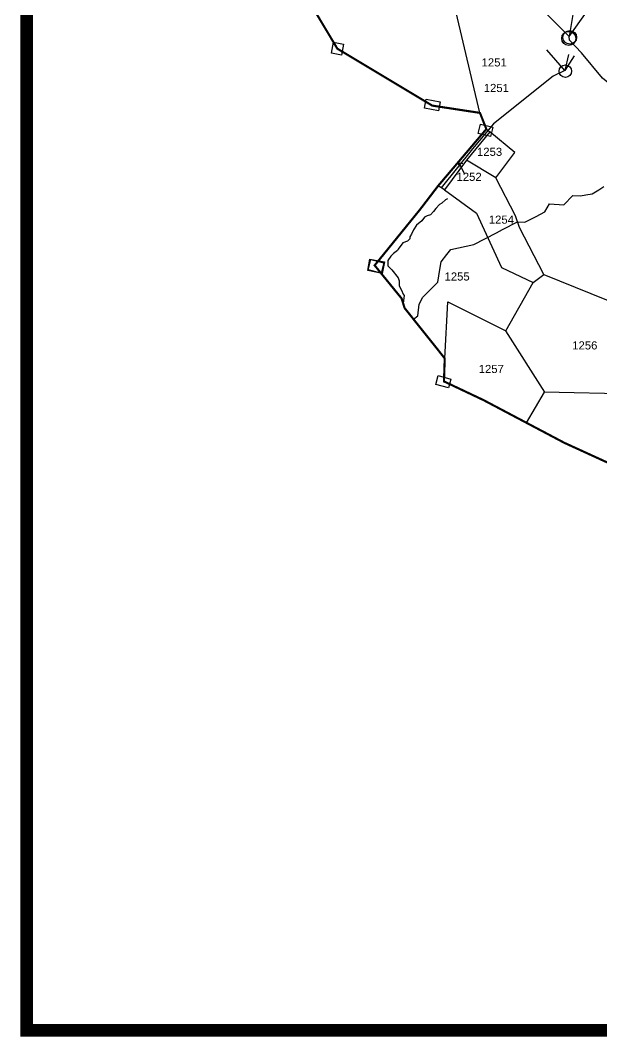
# Model space of a CAD drawing. Header units: inches. Extents: x 194782 to 246112, y 1600383 to 1614216.
# Drawn here: x 194838 to 196201, y 1603393 to 1605778 of the extents above; entities that cross this region are included whole.
import ezdxf

# ---------------------------------------------------------------- set-up
doc = ezdxf.new("R2010")
doc.units = ezdxf.units.IN
doc.header["$LTSCALE"] = 15
doc.header["$MEASUREMENT"] = 0
doc.linetypes.add('ACAD_ISO02W100', pattern=[15, 12, -3])
for name, color, linetype in [('BOUNDRY STONES', 240, 'Continuous'), ('PLOTS', 7, 'Continuous'), ('PLOTS NO', 7, 'Continuous'), ('ROADS', 1, 'Continuous'), ('STREAMS', 4, 'Continuous'), ('text2', 7, 'Continuous'), ('VILLAGE BOUNDAY', 5, 'Continuous')]:
    doc.layers.add(name, color=color, linetype=linetype)
doc.styles.get("Standard").update_dxf_attribs({"font": 'arial.ttf'})

msp = doc.modelspace()

# ---------------------------------------------------------------- linework, layer by layer
at = {"layer": 'BOUNDRY STONES', "color": 1}
for points in [[(195572.5, 1605725.9), (195595.9, 1605721.4), (195591, 1605695.7), (195567.6, 1605700.1)], [(195790, 1605592.7), (195822.7, 1605586.4), (195818.6, 1605564.9), (195785.8, 1605571.1)], [(195917.1, 1605534.2), (195946.2, 1605526.6), (195940.5, 1605504.6), (195911.3, 1605512.3)], [(195657.8, 1605217), (195691.6, 1605210.5), (195686.4, 1605183.7), (195652.7, 1605190.1)], [(195660, 1605216.1), (195690.1, 1605208.2), (195683.8, 1605184.1), (195653.7, 1605192.1)], [(195817.5, 1604943.7), (195847.8, 1604935.7), (195842.4, 1604915.4), (195812.2, 1604923.3)]]:
    msp.add_lwpolyline(points, close=True, dxfattribs=at)
for centre, radius in [((196123.9, 1605735.1), 16.5), ((196126.4, 1605737.6), 16.1), ((196116, 1605658.3), 14.6)]:
    msp.add_circle(centre, radius, dxfattribs=at)
at = {"layer": 'PLOTS'}
for points in [[(196133.7, 1605791.1), (196124.6, 1605739.2), (195988.5, 1605877.2)], [(197570.1, 1604771.5), (197444.6, 1604849.4), (197425.6, 1604811.6), (197351.8, 1604837.6), (197333.6, 1604854.2), (197184.2, 1604956.6), (197062, 1605032.8), (197023.8, 1605142), (196961.3, 1605057.7), (196852.3, 1605151.3), (196771.6, 1605214.5), (196695.9, 1605284.2), (196555.5, 1605352.8), (196435.6, 1605407.7), (196445.2, 1605442.5), (196364.9, 1605509), (196254.8, 1605599.4), (196203.3, 1605641.7), (196154.1, 1605701.3), (196125.7, 1605730.7), (196124.6, 1605739.2), (196165.8, 1605796.4)], [(196123.7, 1605697.3), (196114.5, 1605659.9), (196072.7, 1605708.4)], [(195930.8, 1605522.4), (195938.9, 1605515.5), (195883.9, 1605449.7), (195832.5, 1605380), (195817.9, 1605389.3)], [(195953, 1605407.6), (195997.5, 1605467.1), (195939.1, 1605515.8)], [(195832.5, 1605380), (195907.4, 1605325.2), (195966.6, 1605197.8), (196040.5, 1605162.5), (196065.2, 1605180.9), (196008.4, 1605291.4), (195999.5, 1605318.7), (195953, 1605407.6), (195883.9, 1605449.7)], [(196065.2, 1605180.9), (196359.1, 1605062.4), (196490.6, 1605023.3), (196495.2, 1605034.6), (196581.4, 1605059.2), (196655.4, 1605030.1), (196681.5, 1605188.5), (196694, 1605249.9)], [(195833.2, 1604984.3), (195840.3, 1605116.8), (195976.8, 1605049), (196040.5, 1605162.5)], [(196067.7, 1604905.1), (195976.8, 1605049)], [(196277.9, 1604900), (196066.2, 1604905.2), (196024.4, 1604833.3)]]:
    msp.add_lwpolyline(points, dxfattribs=at)
at = {"layer": 'PLOTS NO'}
for points in [[(195867.4, 1605432.8), (195866.5, 1605443.4), (195875.3, 1605441.6)], [(195866.5, 1605443.4), (195878.6, 1605418.7)]]:
    msp.add_lwpolyline(points, dxfattribs=at)
at = {"layer": 'ROADS'}
for points in [[(195915.8, 1605560.3), (195859.8, 1605795.7), (195832.7, 1605925.8), (195811.8, 1606029.7), (195726.5, 1606134.3), (195713.8, 1606147), (195742.8, 1606232.6), (195815, 1606379.5), (195941.4, 1606463), (196018.1, 1606647.9), (196075.6, 1606787.4), (196126.3, 1606989.3), (196161.5, 1607156)], [(196137, 1605694.4), (196114.5, 1605659.9), (196087.6, 1605646.5), (195947.7, 1605534.4), (195898.1, 1605476.1), (195825.2, 1605384.6)]]:
    msp.add_lwpolyline(points, dxfattribs=at)
at = {"layer": 'STREAMS'}
for points in [[(195760.1, 1605076), (195769.8, 1605083.9), (195773.1, 1605111.7), (195781.9, 1605127.8), (195801.4, 1605147.4), (195817, 1605163), (195822, 1605193), (195824.9, 1605210.9), (195838, 1605227.9), (195847.3, 1605240), (195901.7, 1605251.2), (195954.3, 1605278.7), (195968.9, 1605286.3), (196003.9, 1605305), (196021.4, 1605304.1), (196047.3, 1605317.4), (196067.8, 1605328), (196078.6, 1605346.7), (196112.6, 1605344.7), (196133.2, 1605366.3), (196151.4, 1605365.6), (196164.1, 1605368), (196178.8, 1605370.7), (196194.4, 1605380.1), (196206.1, 1605387.2)], [(195839.6, 1605358.8), (195834.8, 1605356), (195826.2, 1605348.8), (195820.9, 1605345), (195812.6, 1605335.6), (195806.6, 1605328.8), (195800.1, 1605321.4), (195792.3, 1605318.4), (195785.6, 1605315.8), (195779.8, 1605306.8), (195766.8, 1605296.7), (195759.9, 1605285.9), (195755.1, 1605276), (195751.7, 1605269.1), (195751.2, 1605264.6), (195745.6, 1605259.6), (195734.9, 1605255.6), (195723.7, 1605240.5), (195722.2, 1605237.5), (195713.3, 1605230.1), (195707, 1605224.2), (195699.6, 1605213.8), (195699.5, 1605201.4), (195709.1, 1605191.9), (195723.7, 1605173.6), (195726.2, 1605166), (195726.4, 1605154.7), (195731.5, 1605144.1), (195735.9, 1605135.3), (195737.8, 1605131.5), (195735.7, 1605113.5)]]:
    msp.add_lwpolyline(points, dxfattribs=at)
at = {"layer": 'text2', "color": 5, "const_width": 30}
msp.add_lwpolyline([(194853.2, 1613707.6), (204080.9, 1613707.6), (204080.9, 1603407.5), (194853.2, 1603407.5)], close=True, dxfattribs=at)
at = {"layer": 'VILLAGE BOUNDAY', "linetype": 'ACAD_ISO02W100', "ltscale": 0.2}
msp.add_lwpolyline([(196230.7, 1604732.5, 5, 5, 0), (196113.8, 1604786, 5, 5, 0), (196024.4, 1604833.3, 5, 5, 0), (195924.4, 1604886.2, 5, 5, 0), (195831.4, 1604930.2, 5, 5, 0), (195833.2, 1604984.3, 5, 5, 0), (195739.2, 1605102.2, 5, 5, 0), (195732.1, 1605124.8, 5, 5, 0), (195668.9, 1605202.5, 5, 5, 0), (195775.8, 1605334.2, 5, 5, 0), (195817.9, 1605389.3, 5, 5, 0), (195869.1, 1605449.6, 5, 5, 0), (195930.8, 1605522.4, 5, 5, 0), (195930.8, 1605522.4, 5, 5, 0), (195915.8, 1605560.3, 5, 5, 0), (195803.9, 1605577.4, 5, 5, 0), (195581.5, 1605710.9, 5, 5, 0), (195480.9, 1605879.4, 5, 5, 0)], format="xyseb", dxfattribs=at)

# ---------------------------------------------------------------- texts
at = {"layer": 'PLOTS NO'}
for s, p in [('1251', (195919.6, 1605669.3)), ('1251', (195924.7, 1605609.3)), ('1253', (195908.8, 1605459.5)), ('1252', (195860.8, 1605400.8)), ('1254', (195936.5, 1605300.3)), ('1255', (195832.7, 1605166.9)), ('1256', (196132.1, 1605005.2)), ('1257', (195912.8, 1604949.9))]:
    msp.add_text(s, height=19, dxfattribs=at).set_placement(p)

doc.saveas('drawing.dxf')
